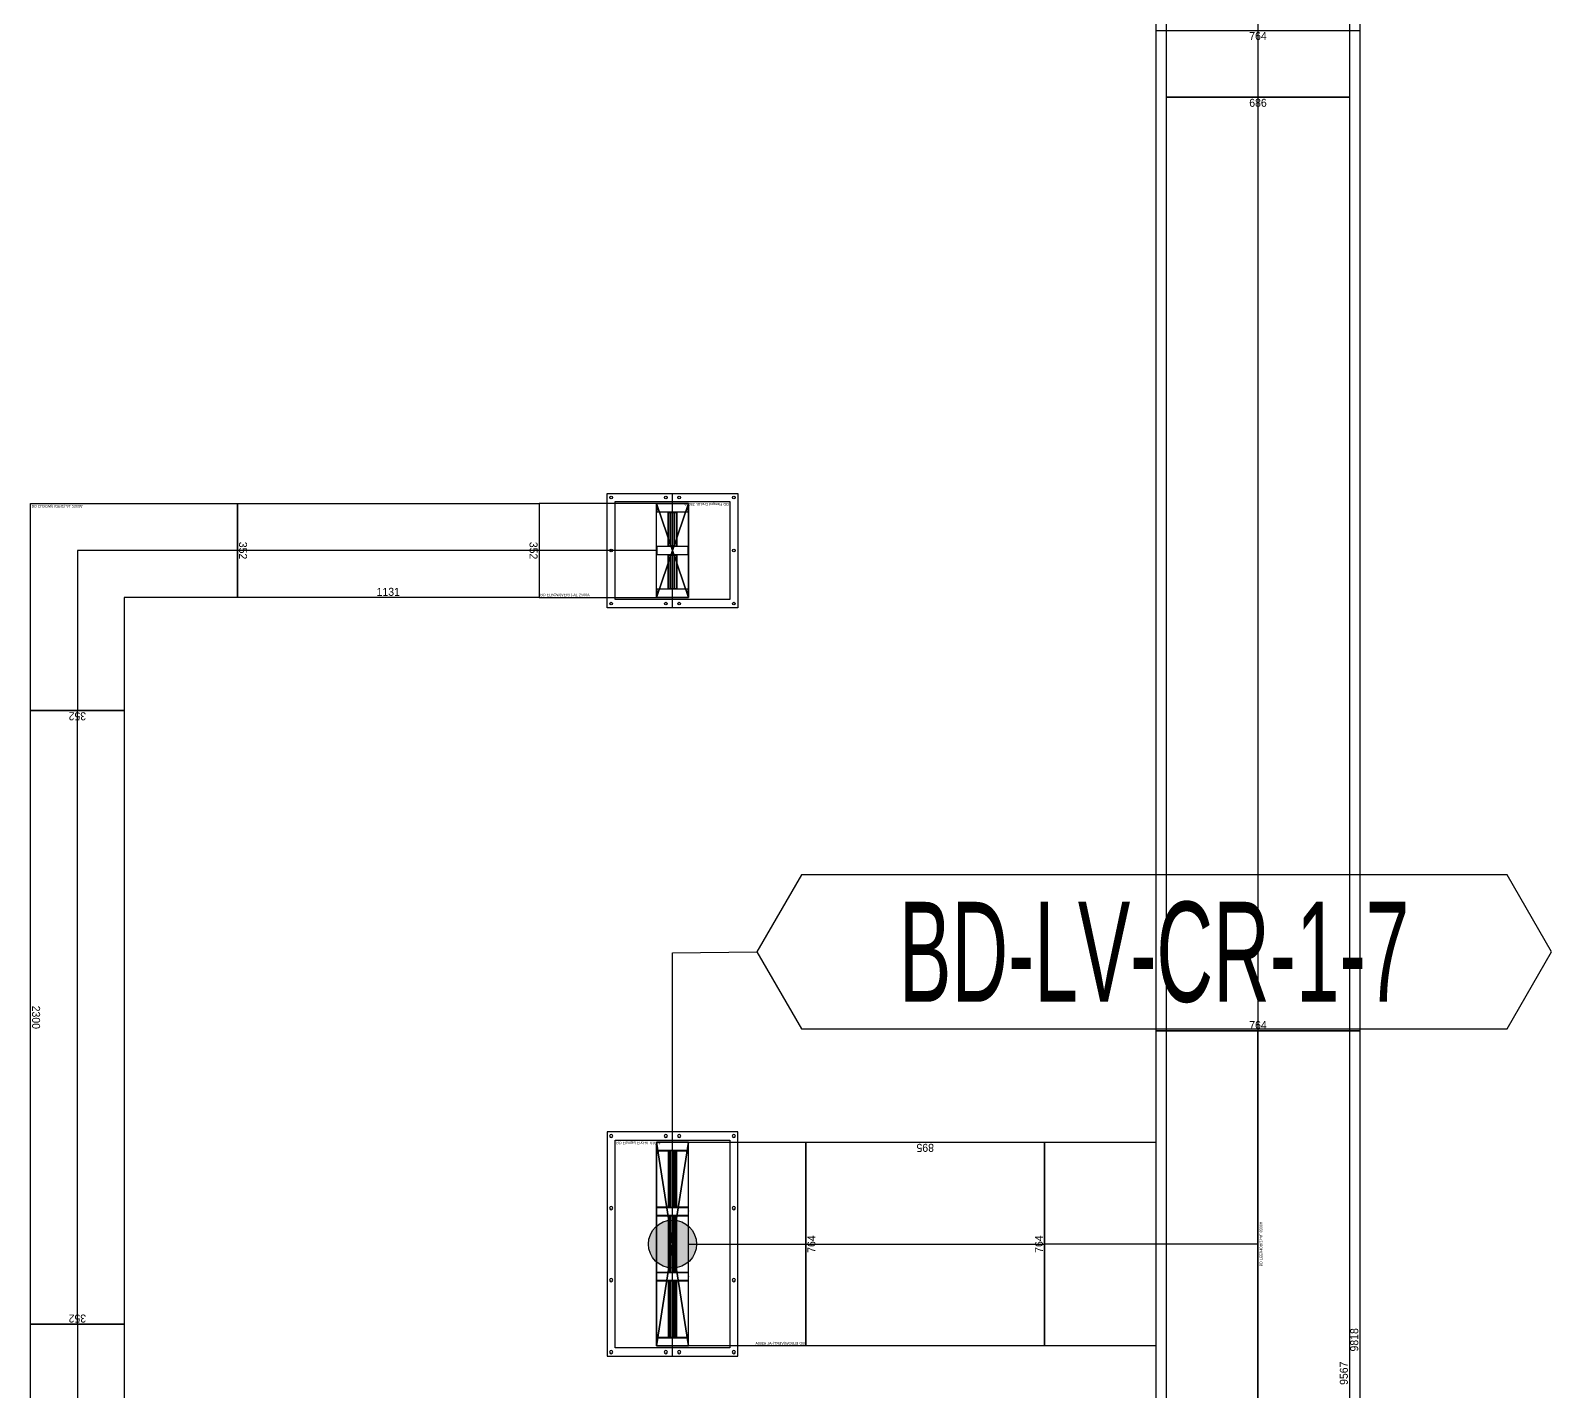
# Model space of a CAD drawing. Header units: millimetres. Extents: x 28486 to 374549, y -351975 to 868946.
# Drawn here: x 115502 to 121204, y -225998 to -220895 of the extents above; entities that cross this region are included whole.
import ezdxf
from ezdxf.enums import TextEntityAlignment as Align

# ---------------------------------------------------------------- set-up
doc = ezdxf.new("R2010")
doc.units = ezdxf.units.MM
doc.header["$LTSCALE"] = 150
doc.layers.get('Defpoints').update_dxf_attribs({"color": 150})
for name, color, linetype in [('-----27 Bus Duct_LV_380-220V', 200, 'Continuous'), ('-----27 Bus Duct_LV_380-220V_IT BACK UP', 2, 'Continuous'), ('-----27 Bus Duct_LV_380-220V_LOAD BANK', 7, 'Continuous'), ('-----27 Bus Duct_LV_380-220V_UT', 41, 'Continuous'), ('-----29 주기', 1, 'Continuous'), ('-----30 Text', 2, 'Continuous'), ('-----99 Cable Schedule', 2, 'Continuous')]:
    doc.layers.add(name, color=color, linetype=linetype)
doc.styles.add('ELEC', font='')
doc.styles.get("Standard").update_dxf_attribs({"font": ''})
doc.styles.get('ELEC').set_extended_font_data('Dotum')
doc.styles.get('Standard').set_extended_font_data('Dotum')
doc.dimstyles.new('전기통신참고용-치수', dxfattribs={"dimscale": 15, "dimtxt": 2, "dimasz": 0, "dimexe": 0, "dimexo": 0, "dimgap": 0.4, "dimtad": 4, "dimdec": 0, "dimzin": 0, "dimdsep": 46, "dimtxsty": 'Standard', "dimblk": 'NONE', "dimcen": 0, "dimse1": 1, "dimse2": 1, "dimsd1": 1, "dimsd2": 1, "dimclrd": 8, "dimclre": 8, "dimclrt": 8, "dimadec": 0, "dimazin": 0, "dimtfac": 1, "dimtdec": 0, "dimtix": 1, "dimtmove": 2, "dimatfit": 0, "dimldrblk": 'NONE', "dimfxl": 2, "dimtolj": 1, "dimtzin": 0, "dimarcsym": 0})

# ---------------------------------------------------------------- blocks, each defined once
blk = doc.blocks.new('*D664')
at = {"layer": 'Defpoints', "color": 0, "transparency": 16777216}
for p in [(0, 8990), (686, 8990), (686, 8990)]:
    blk.add_point(p, dxfattribs=at)
at = {"color": 0, "transparency": 16777216, "insert": (343, 8969), "char_height": 30, "attachment_point": 5}
blk.add_mtext('\\A1;{\\C0;686}', dxfattribs=at)
blk = doc.blocks.new('_None')
blk = doc.blocks.new('*D665')
at = {"layer": 'Defpoints', "color": 0, "transparency": 16777216}
for p in [(686, 8990), (686, 8990), (686, -577.5)]:
    blk.add_point(p, dxfattribs=at)
at = {"color": 0, "transparency": 16777216, "insert": (665, 4206.2), "char_height": 30, "attachment_point": 5, "rotation": 90}
blk.add_mtext('\\A1;{\\C0;9567}', dxfattribs=at)
blk = doc.blocks.new('*U74')
at = {"color": 0}
blk.add_lwpolyline([(-343, -343), (800, -343), (800, 343), (343, 343), (343, 800), (-343, 800)], close=True, dxfattribs=at)
at = {"color": 1}
blk.add_lwpolyline([(800, 0), (0, 0), (0, 800)], dxfattribs=at)
at = {"color": 0, "style": 'ELEC'}
blk.add_text('BD ELBOW(HORIZ)-AL 5000A', height=10, dxfattribs=at).set_placement((-338, -333), align=Align.MIDDLE_LEFT)
blk = doc.blocks.new('*D825')
at = {"layer": 'Defpoints', "color": 0, "transparency": 16777216}
for p in [(764, 17644.8), (764, 17644.8), (764, 9144.8)]:
    blk.add_point(p, dxfattribs=at)
at = {"color": 0, "transparency": 16777216, "insert": (743, 13394.8), "char_height": 30, "attachment_point": 5, "rotation": 90}
blk.add_mtext('\\A1;{\\C0;8500}', dxfattribs=at)
blk = doc.blocks.new('*D826')
at = {"layer": 'Defpoints', "color": 0, "transparency": 16777216}
for p in [(0, 9144.8), (764, 9144.8), (764, 9144.8)]:
    blk.add_point(p, dxfattribs=at)
at = {"color": 0, "transparency": 16777216, "insert": (382, 9165.9), "char_height": 30, "attachment_point": 5}
blk.add_mtext('\\A1;{\\C0;764}', dxfattribs=at)
blk = doc.blocks.new('*D748')
at = {"layer": 'Defpoints', "color": 0, "transparency": 16777216}
for p in [(0, 5474.2), (764, 5474.2), (764, 5474.2)]:
    blk.add_point(p, dxfattribs=at)
at = {"color": 0, "transparency": 16777216, "insert": (382, 5453.2), "char_height": 30, "attachment_point": 5}
blk.add_mtext('\\A1;{\\C0;764}', dxfattribs=at)
blk = doc.blocks.new('*D749')
at = {"layer": 'Defpoints', "color": 0, "transparency": 16777216}
for p in [(764, 5474.2), (764, 5474.2), (764, -4343.8)]:
    blk.add_point(p, dxfattribs=at)
at = {"color": 0, "transparency": 16777216, "insert": (743, 565.2), "char_height": 30, "attachment_point": 5, "rotation": 90}
blk.add_mtext('\\A1;{\\C0;9818}', dxfattribs=at)
blk = doc.blocks.new('*U5')
at = {"color": 0}
blk.add_line((0, 420.5), (0, -420.5), dxfattribs=at)
at = {"color": 1}
for p, q in [((60, 382), (-60, -382)), ((-60, 382), (60, -382))]:
    blk.add_line(p, q, dxfattribs=at)
at = {"color": 0}
for points in [[(245, -420.5), (-245, -420.5), (-245, 420.5), (245, 420.5)], [(-215, -389.5), (215, -389.5), (215, 389.5), (-215, 389.5)]]:
    blk.add_lwpolyline(points, close=True, dxfattribs=at)
at = {"color": 1}
blk.add_lwpolyline([(60, -382), (-60, -382), (-60, 382), (60, 382)], close=True, dxfattribs=at)
for points in [[(-60, 136, -0.4142136), (-58, 138), (-17.2, 138, 0.4142136), (-16.2, 139), (-16.2, 349, 0.4142136), (-17.2, 350), (-58, 350, -0.4142136), (-60, 352), (-60, 382, -0.4142136), (-59, 381), (-59, 352, 0.4142136), (-58, 351), (58, 351, 0.4142136), (59, 352), (59, 381, -0.4142136), (60, 382), (60, 352, -0.4142136), (58, 350), (17.2, 350, 0.4142136), (16.2, 349), (16.2, 139, 0.4142136), (17.2, 138), (58, 138, -0.4142136), (60, 136), (60, 124, -0.4142136), (59, 125), (59, 136, 0.4142136), (58, 137), (-58, 137, 0.4142136), (-59, 136), (-59, 125, -0.4142136), (-60, 124), (-60, 124), (-60, 124), (-60, 124)], [(-15.2, 139), (-15.2, 349, -0.4142136), (-14.2, 350), (14.2, 350, -0.4142136), (15.2, 349), (15.2, 139, -0.4142136), (14.2, 138), (-14.2, 138, -0.4142136)], [(-14.2, 140), (-14.2, 348, -0.4142136), (-13.2, 349), (-8.85, 349, -0.4142136), (-7.85, 348), (-7.85, 140, -0.4142136), (-8.85, 139), (-13.2, 139, -0.4142136)], [(-6.85, 140), (-6.85, 348, -0.4142136), (-5.85, 349), (-1.5, 349, -0.4142136), (-0.5, 348), (-0.5, 140, -0.4142136), (-1.5, 139), (-5.85, 139, -0.4142136)], [(0.5, 140), (0.5, 348, -0.4142136), (1.5, 349), (5.85, 349, -0.4142136), (6.85, 348), (6.85, 140, -0.4142136), (5.85, 139), (1.5, 139, -0.4142136)], [(7.85, 140), (7.85, 348, -0.4142136), (8.85, 349), (13.2, 349, -0.4142136), (14.2, 348), (14.2, 140, -0.4142136), (13.2, 139), (8.85, 139, -0.4142136)], [(-60, -108, -0.4142136), (-58, -106), (-17.2, -106, 0.4142136), (-16.2, -105), (-16.2, 105, 0.4142136), (-17.2, 106), (-58, 106, -0.4142136), (-60, 108), (-60, 122, -0.4142136), (-59, 121), (-59, 108, 0.4142136), (-58, 107), (58, 107, 0.4142136), (59, 108), (59, 121, -0.4142136), (60, 122), (60, 108, -0.4142136), (58, 106), (17.2, 106, 0.4142136), (16.2, 105), (16.2, -105, 0.4142136), (17.2, -106), (58, -106, -0.4142136), (60, -108), (60, -121, -0.4142136), (59, -120), (59, -108, 0.4142136), (58, -107), (-58, -107, 0.4142136), (-59, -108), (-59, -120, -0.4142136), (-60, -121), (-60, -121), (-60, -121), (-60, -121)], [(-15.2, -105), (-15.2, 105, -0.4142136), (-14.2, 106), (14.2, 106, -0.4142136), (15.2, 105), (15.2, -105, -0.4142136), (14.2, -106), (-14.2, -106, -0.4142136)], [(-14.2, -104), (-14.2, 104, -0.4142136), (-13.2, 105), (-8.85, 105, -0.4142136), (-7.85, 104), (-7.85, -104, -0.4142136), (-8.85, -105), (-13.2, -105, -0.4142136)], [(-6.85, -104), (-6.85, 104, -0.4142136), (-5.85, 105), (-1.5, 105, -0.4142136), (-0.5, 104), (-0.5, -104, -0.4142136), (-1.5, -105), (-5.85, -105, -0.4142136)], [(0.5, -104), (0.5, 104, -0.4142136), (1.5, 105), (5.85, 105, -0.4142136), (6.85, 104), (6.85, -104, -0.4142136), (5.85, -105), (1.5, -105, -0.4142136)], [(7.85, -104), (7.85, 104, -0.4142136), (8.85, 105), (13.2, 105, -0.4142136), (14.2, 104), (14.2, -104, -0.4142136), (13.2, -105), (8.85, -105, -0.4142136)], [(-60, -352, -0.4142136), (-58, -350), (-17.2, -350, 0.4142136), (-16.2, -349), (-16.2, -139, 0.4142136), (-17.2, -138), (-58, -138, -0.4142136), (-60, -136), (-60, -123, -0.4142136), (-59, -124), (-59, -136, 0.4142136), (-58, -137), (58, -137, 0.4142136), (59, -136), (59, -124, -0.4142136), (60, -123), (60, -136, -0.4142136), (58, -138), (17.2, -138, 0.4142136), (16.2, -139), (16.2, -349, 0.4142136), (17.2, -350), (58, -350, -0.4142136), (60, -352), (60, -382, -0.4142136), (59, -381), (59, -352, 0.4142136), (58, -351), (-58, -351, 0.4142136), (-59, -352), (-59, -381, -0.4142136), (-60, -382), (-60, -382), (-60, -382), (-60, -382)], [(-15.2, -349), (-15.2, -139, -0.4142136), (-14.2, -138), (14.2, -138, -0.4142136), (15.2, -139), (15.2, -349, -0.4142136), (14.2, -350), (-14.2, -350, -0.4142136)], [(-14.2, -348), (-14.2, -140, -0.4142136), (-13.2, -139), (-8.85, -139, -0.4142136), (-7.85, -140), (-7.85, -348, -0.4142136), (-8.85, -349), (-13.2, -349, -0.4142136)], [(-6.85, -348), (-6.85, -140, -0.4142136), (-5.85, -139), (-1.5, -139, -0.4142136), (-0.5, -140), (-0.5, -348, -0.4142136), (-1.5, -349), (-5.85, -349, -0.4142136)], [(0.5, -348), (0.5, -140, -0.4142136), (1.5, -139), (5.85, -139, -0.4142136), (6.85, -140), (6.85, -348, -0.4142136), (5.85, -349), (1.5, -349, -0.4142136)], [(7.85, -348), (7.85, -140, -0.4142136), (8.85, -139), (13.2, -139, -0.4142136), (14.2, -140), (14.2, -348, -0.4142136), (13.2, -349), (8.85, -349, -0.4142136)]]:
    blk.add_lwpolyline(points, format="xyb", close=True, dxfattribs=at)
at = {"color": 0}
for centre in [(-230, 405), (-25, 405), (25, 405), (230, 405), (-230, 135), (230, 135), (-230, -135), (230, -135), (-230, -405), (-25, -405), (25, -405), (230, -405)]:
    blk.add_circle(centre, 6, dxfattribs=at)
at = {"color": 0, "style": 'ELEC'}
blk.add_text('BD Flanged End-AL 6300A', height=10, dxfattribs=at).set_placement((-210, -379.5), align=Align.MIDDLE_LEFT)
blk = doc.blocks.new('*D820')
at = {"layer": 'Defpoints', "color": 0, "transparency": 16777216}
for p in [(0, 12840.2), (764, 12840.2), (764, 12840.2)]:
    blk.add_point(p, dxfattribs=at)
at = {"color": 0, "transparency": 16777216, "insert": (382, 12819.2), "char_height": 30, "attachment_point": 5}
blk.add_mtext('\\A1;{\\C0;764}', dxfattribs=at)
blk = doc.blocks.new('*D821')
at = {"layer": 'Defpoints', "color": 0, "transparency": 16777216}
for p in [(764, 12840.2), (764, 12840.2), (764, 11945.2)]:
    blk.add_point(p, dxfattribs=at)
at = {"color": 0, "transparency": 16777216, "insert": (743, 12392.7), "char_height": 30, "attachment_point": 5, "rotation": 90}
blk.add_mtext('\\A1;{\\C0;895}', dxfattribs=at)
blk = doc.blocks.new('*D822')
at = {"layer": 'Defpoints', "color": 0, "transparency": 16777216}
for p in [(0, 11945.2), (764, 11945.2), (764, 11945.2)]:
    blk.add_point(p, dxfattribs=at)
at = {"color": 0, "transparency": 16777216, "insert": (382, 11966.3), "char_height": 30, "attachment_point": 5}
blk.add_mtext('\\A1;{\\C0;764}', dxfattribs=at)
blk = doc.blocks.new('*U7')
at = {"color": 1}
for p, q in [((340, 382), (220, -382)), ((220, 382), (340, -382))]:
    blk.add_line(p, q, dxfattribs=at)
at = {"color": 0}
blk.add_lwpolyline([(-220, -382), (220, -382), (220, 382), (-220, 382)], close=True, dxfattribs=at)
blk.add_lwpolyline([(220, -382), (340, -382), (340, 382), (220, 382)], dxfattribs=at)
at = {"color": 1}
for points in [[(220, 136, -0.4142136), (222, 138), (262.8, 138, 0.4142136), (263.8, 139), (263.8, 349, 0.4142136), (262.8, 350), (222, 350, -0.4142136), (220, 352), (220, 382, -0.4142136), (221, 381), (221, 352, 0.4142136), (222, 351), (338, 351, 0.4142136), (339, 352), (339, 381, -0.4142136), (340, 382), (340, 352, -0.4142136), (338, 350), (297.2, 350, 0.4142136), (296.2, 349), (296.2, 139, 0.4142136), (297.2, 138), (338, 138, -0.4142136), (340, 136), (340, 124, -0.4142136), (339, 125), (339, 136, 0.4142136), (338, 137), (222, 137, 0.4142136), (221, 136), (221, 125, -0.4142136), (220, 124), (220, 124), (220, 124), (220, 124)], [(264.8, 139), (264.8, 349, -0.4142136), (265.8, 350), (294.2, 350, -0.4142136), (295.2, 349), (295.2, 139, -0.4142136), (294.2, 138), (265.8, 138, -0.4142136)], [(265.8, 140), (265.8, 348, -0.4142136), (266.8, 349), (271.15, 349, -0.4142136), (272.15, 348), (272.15, 140, -0.4142136), (271.15, 139), (266.8, 139, -0.4142136)], [(273.15, 140), (273.15, 348, -0.4142136), (274.15, 349), (278.5, 349, -0.4142136), (279.5, 348), (279.5, 140, -0.4142136), (278.5, 139), (274.15, 139, -0.4142136)], [(280.5, 140), (280.5, 348, -0.4142136), (281.5, 349), (285.85, 349, -0.4142136), (286.85, 348), (286.85, 140, -0.4142136), (285.85, 139), (281.5, 139, -0.4142136)], [(287.85, 140), (287.85, 348, -0.4142136), (288.85, 349), (293.2, 349, -0.4142136), (294.2, 348), (294.2, 140, -0.4142136), (293.2, 139), (288.85, 139, -0.4142136)], [(220, -108, -0.4142136), (222, -106), (262.8, -106, 0.4142136), (263.8, -105), (263.8, 105, 0.4142136), (262.8, 106), (222, 106, -0.4142136), (220, 108), (220, 122, -0.4142136), (221, 121), (221, 108, 0.4142136), (222, 107), (338, 107, 0.4142136), (339, 108), (339, 121, -0.4142136), (340, 122), (340, 108, -0.4142136), (338, 106), (297.2, 106, 0.4142136), (296.2, 105), (296.2, -105, 0.4142136), (297.2, -106), (338, -106, -0.4142136), (340, -108), (340, -121, -0.4142136), (339, -120), (339, -108, 0.4142136), (338, -107), (222, -107, 0.4142136), (221, -108), (221, -120, -0.4142136), (220, -121), (220, -121), (220, -121), (220, -121)], [(264.8, -105), (264.8, 105, -0.4142136), (265.8, 106), (294.2, 106, -0.4142136), (295.2, 105), (295.2, -105, -0.4142136), (294.2, -106), (265.8, -106, -0.4142136)], [(265.8, -104), (265.8, 104, -0.4142136), (266.8, 105), (271.15, 105, -0.4142136), (272.15, 104), (272.15, -104, -0.4142136), (271.15, -105), (266.8, -105, -0.4142136)], [(273.15, -104), (273.15, 104, -0.4142136), (274.15, 105), (278.5, 105, -0.4142136), (279.5, 104), (279.5, -104, -0.4142136), (278.5, -105), (274.15, -105, -0.4142136)], [(280.5, -104), (280.5, 104, -0.4142136), (281.5, 105), (285.85, 105, -0.4142136), (286.85, 104), (286.85, -104, -0.4142136), (285.85, -105), (281.5, -105, -0.4142136)], [(287.85, -104), (287.85, 104, -0.4142136), (288.85, 105), (293.2, 105, -0.4142136), (294.2, 104), (294.2, -104, -0.4142136), (293.2, -105), (288.85, -105, -0.4142136)], [(220, -352, -0.4142136), (222, -350), (262.8, -350, 0.4142136), (263.8, -349), (263.8, -139, 0.4142136), (262.8, -138), (222, -138, -0.4142136), (220, -136), (220, -123, -0.4142136), (221, -124), (221, -136, 0.4142136), (222, -137), (338, -137, 0.4142136), (339, -136), (339, -124, -0.4142136), (340, -123), (340, -136, -0.4142136), (338, -138), (297.2, -138, 0.4142136), (296.2, -139), (296.2, -349, 0.4142136), (297.2, -350), (338, -350, -0.4142136), (340, -352), (340, -382, -0.4142136), (339, -381), (339, -352, 0.4142136), (338, -351), (222, -351, 0.4142136), (221, -352), (221, -381, -0.4142136), (220, -382), (220, -382), (220, -382), (220, -382)], [(264.8, -349), (264.8, -139, -0.4142136), (265.8, -138), (294.2, -138, -0.4142136), (295.2, -139), (295.2, -349, -0.4142136), (294.2, -350), (265.8, -350, -0.4142136)], [(265.8, -348), (265.8, -140, -0.4142136), (266.8, -139), (271.15, -139, -0.4142136), (272.15, -140), (272.15, -348, -0.4142136), (271.15, -349), (266.8, -349, -0.4142136)], [(273.15, -348), (273.15, -140, -0.4142136), (274.15, -139), (278.5, -139, -0.4142136), (279.5, -140), (279.5, -348, -0.4142136), (278.5, -349), (274.15, -349, -0.4142136)], [(280.5, -348), (280.5, -140, -0.4142136), (281.5, -139), (285.85, -139, -0.4142136), (286.85, -140), (286.85, -348, -0.4142136), (285.85, -349), (281.5, -349, -0.4142136)], [(287.85, -348), (287.85, -140, -0.4142136), (288.85, -139), (293.2, -139, -0.4142136), (294.2, -140), (294.2, -348, -0.4142136), (293.2, -349), (288.85, -349, -0.4142136)]]:
    blk.add_lwpolyline(points, format="xyb", close=True, dxfattribs=at)
blk.add_lwpolyline([(220, 0), (-220, 0)], dxfattribs=at)
at = {"color": 0, "style": 'ELEC'}
blk.add_text('BD ELBOW(VERT)-AL 6300A', height=10, dxfattribs=at).set_placement((-215, -372), align=Align.MIDDLE_LEFT)
blk = doc.blocks.new('*U21')
at = {"color": 0}
blk.add_lwpolyline([(-800, -382), (-382, -382), (-382, -800), (382, -800), (382, -382), (800, -382), (800, 382), (-800, 382)], close=True, dxfattribs=at)
at = {"color": 1}
for points in [[(-800, 0), (800, 0)], [(0, 0), (0, -800)]]:
    blk.add_lwpolyline(points, dxfattribs=at)
at = {"color": 0, "style": 'ELEC'}
blk.add_text('BD TEE(HORIZ)-AL 6300A', height=10, dxfattribs=at).set_placement((0, 10), align=Align.MIDDLE)
blk = doc.blocks.new('A$C9a0ab699')
h = blk.add_hatch(color=0)
edge = h.paths.add_edge_path()
edge.add_arc((0, 0), 64, 720, 1080, ccw=False)
at = {"color": 0}
blk.add_circle((0, 0), 64, dxfattribs=at)
blk = doc.blocks.new('*U63')
at = {"color": 1}
for p, q in [((60, 176), (-60, -176)), ((-60, 176), (60, -176))]:
    blk.add_line(p, q, dxfattribs=at)
at = {"color": 0}
blk.add_line((0, 214.5), (0, -214.5), dxfattribs=at)
for points in [[(245, -214.5), (-245, -214.5), (-245, 214.5), (245, 214.5)], [(215, -183.5), (-215, -183.5), (-215, 183.5), (215, 183.5)]]:
    blk.add_lwpolyline(points, close=True, dxfattribs=at)
at = {"color": 1}
blk.add_lwpolyline([(60, -176), (-60, -176), (-60, 176), (60, 176)], close=True, dxfattribs=at)
for points in [[(-60, 14, -0.4142136), (-58, 16), (-17.2, 16, 0.4142136), (-16.2, 17), (-16.2, 143, 0.4142136), (-17.2, 144), (-58, 144, -0.4142136), (-60, 146), (-60, 176, -0.4142136), (-59, 175), (-59, 146, 0.4142136), (-58, 145), (58, 145, 0.4142136), (59, 146), (59, 175, -0.4142136), (60, 176), (60, 146, -0.4142136), (58, 144), (17.2, 144, 0.4142136), (16.2, 143), (16.2, 17, 0.4142136), (17.2, 16), (58, 16, -0.4142136), (60, 14), (60, 2, -0.4142136), (59, 3), (59, 14, 0.4142136), (58, 15), (-58, 15, 0.4142136), (-59, 14), (-59, 3, -0.4142136), (-60, 2), (-60, 2), (-60, 2), (-60, 2)], [(-15.2, 17), (-15.2, 143, -0.4142136), (-14.2, 144), (14.2, 144, -0.4142136), (15.2, 143), (15.2, 17, -0.4142136), (14.2, 16), (-14.2, 16, -0.4142136)], [(-14.2, 18), (-14.2, 142, -0.4142136), (-13.2, 143), (-8.85, 143, -0.4142136), (-7.85, 142), (-7.85, 18, -0.4142136), (-8.85, 17), (-13.2, 17, -0.4142136)], [(-6.85, 18), (-6.85, 142, -0.4142136), (-5.85, 143), (-1.5, 143, -0.4142136), (-0.5, 142), (-0.5, 18, -0.4142136), (-1.5, 17), (-5.85, 17, -0.4142136)], [(0.5, 18), (0.5, 142, -0.4142136), (1.5, 143), (5.85, 143, -0.4142136), (6.85, 142), (6.85, 18, -0.4142136), (5.85, 17), (1.5, 17, -0.4142136)], [(7.85, 18), (7.85, 142, -0.4142136), (8.85, 143), (13.2, 143, -0.4142136), (14.2, 142), (14.2, 18, -0.4142136), (13.2, 17), (8.85, 17, -0.4142136)], [(-60, -146, -0.4142136), (-58, -144), (-17.2, -144, 0.4142136), (-16.2, -143), (-16.2, -17, 0.4142136), (-17.2, -16), (-58, -16, -0.4142136), (-60, -14), (-60, 0, -0.4142136), (-59, -1), (-59, -14, 0.4142136), (-58, -15), (58, -15, 0.4142136), (59, -14), (59, -1, -0.4142136), (60, 0), (60, -14, -0.4142136), (58, -16), (17.2, -16, 0.4142136), (16.2, -17), (16.2, -143, 0.4142136), (17.2, -144), (58, -144, -0.4142136), (60, -146), (60, -176, -0.4142136), (59, -175), (59, -146, 0.4142136), (58, -145), (-58, -145, 0.4142136), (-59, -146), (-59, -175, -0.4142136), (-60, -176), (-60, -176), (-60, -176), (-60, -176)], [(-15.2, -143), (-15.2, -17, -0.4142136), (-14.2, -16), (14.2, -16, -0.4142136), (15.2, -17), (15.2, -143, -0.4142136), (14.2, -144), (-14.2, -144, -0.4142136)], [(-14.2, -142), (-14.2, -18, -0.4142136), (-13.2, -17), (-8.85, -17, -0.4142136), (-7.85, -18), (-7.85, -142, -0.4142136), (-8.85, -143), (-13.2, -143, -0.4142136)], [(-6.85, -142), (-6.85, -18, -0.4142136), (-5.85, -17), (-1.5, -17, -0.4142136), (-0.5, -18), (-0.5, -142, -0.4142136), (-1.5, -143), (-5.85, -143, -0.4142136)], [(0.5, -142), (0.5, -18, -0.4142136), (1.5, -17), (5.85, -17, -0.4142136), (6.85, -18), (6.85, -142, -0.4142136), (5.85, -143), (1.5, -143, -0.4142136)], [(7.85, -142), (7.85, -18, -0.4142136), (8.85, -17), (13.2, -17, -0.4142136), (14.2, -18), (14.2, -142, -0.4142136), (13.2, -143), (8.85, -143, -0.4142136)]]:
    blk.add_lwpolyline(points, format="xyb", close=True, dxfattribs=at)
at = {"color": 0}
for centre in [(-230, 199), (-25, 199), (25, 199), (230, 199), (-230, 0), (230, 0), (-230, -199), (-25, -199), (25, -199), (230, -199)]:
    blk.add_circle(centre, 5, dxfattribs=at)
at = {"color": 0, "style": 'ELEC'}
blk.add_text('BD Flanged End-AL 2500A', height=10, dxfattribs=at).set_placement((-210, -173.5), align=Align.MIDDLE_LEFT)
blk = doc.blocks.new('*U64')
at = {"color": 1}
for p, q in [((340, 176), (220, -176)), ((220, 176), (340, -176))]:
    blk.add_line(p, q, dxfattribs=at)
at = {"color": 0}
blk.add_lwpolyline([(-220, -176), (220, -176), (220, 176), (-220, 176)], close=True, dxfattribs=at)
blk.add_lwpolyline([(220, -176), (340, -176), (340, 176), (220, 176)], dxfattribs=at)
at = {"color": 1}
for points in [[(220, 14, -0.4142136), (222, 16), (262.8, 16, 0.4142136), (263.8, 17), (263.8, 143, 0.4142136), (262.8, 144), (222, 144, -0.4142136), (220, 146), (220, 176, -0.4142136), (221, 175), (221, 146, 0.4142136), (222, 145), (338, 145, 0.4142136), (339, 146), (339, 175, -0.4142136), (340, 176), (340, 146, -0.4142136), (338, 144), (297.2, 144, 0.4142136), (296.2, 143), (296.2, 17, 0.4142136), (297.2, 16), (338, 16, -0.4142136), (340, 14), (340, 2, -0.4142136), (339, 3), (339, 14, 0.4142136), (338, 15), (222, 15, 0.4142136), (221, 14), (221, 3, -0.4142136), (220, 2), (220, 2), (220, 2), (220, 2)], [(264.8, 17), (264.8, 143, -0.4142136), (265.8, 144), (294.2, 144, -0.4142136), (295.2, 143), (295.2, 17, -0.4142136), (294.2, 16), (265.8, 16, -0.4142136)], [(265.8, 18), (265.8, 142, -0.4142136), (266.8, 143), (271.15, 143, -0.4142136), (272.15, 142), (272.15, 18, -0.4142136), (271.15, 17), (266.8, 17, -0.4142136)], [(273.15, 18), (273.15, 142, -0.4142136), (274.15, 143), (278.5, 143, -0.4142136), (279.5, 142), (279.5, 18, -0.4142136), (278.5, 17), (274.15, 17, -0.4142136)], [(280.5, 18), (280.5, 142, -0.4142136), (281.5, 143), (285.85, 143, -0.4142136), (286.85, 142), (286.85, 18, -0.4142136), (285.85, 17), (281.5, 17, -0.4142136)], [(287.85, 18), (287.85, 142, -0.4142136), (288.85, 143), (293.2, 143, -0.4142136), (294.2, 142), (294.2, 18, -0.4142136), (293.2, 17), (288.85, 17, -0.4142136)], [(220, -146, -0.4142136), (222, -144), (262.8, -144, 0.4142136), (263.8, -143), (263.8, -17, 0.4142136), (262.8, -16), (222, -16, -0.4142136), (220, -14), (220, 0, -0.4142136), (221, -1), (221, -14, 0.4142136), (222, -15), (338, -15, 0.4142136), (339, -14), (339, -1, -0.4142136), (340, 0), (340, -14, -0.4142136), (338, -16), (297.2, -16, 0.4142136), (296.2, -17), (296.2, -143, 0.4142136), (297.2, -144), (338, -144, -0.4142136), (340, -146), (340, -176, -0.4142136), (339, -175), (339, -146, 0.4142136), (338, -145), (222, -145, 0.4142136), (221, -146), (221, -175, -0.4142136), (220, -176), (220, -176), (220, -176), (220, -176)], [(264.8, -143), (264.8, -17, -0.4142136), (265.8, -16), (294.2, -16, -0.4142136), (295.2, -17), (295.2, -143, -0.4142136), (294.2, -144), (265.8, -144, -0.4142136)], [(265.8, -142), (265.8, -18, -0.4142136), (266.8, -17), (271.15, -17, -0.4142136), (272.15, -18), (272.15, -142, -0.4142136), (271.15, -143), (266.8, -143, -0.4142136)], [(273.15, -142), (273.15, -18, -0.4142136), (274.15, -17), (278.5, -17, -0.4142136), (279.5, -18), (279.5, -142, -0.4142136), (278.5, -143), (274.15, -143, -0.4142136)], [(280.5, -142), (280.5, -18, -0.4142136), (281.5, -17), (285.85, -17, -0.4142136), (286.85, -18), (286.85, -142, -0.4142136), (285.85, -143), (281.5, -143, -0.4142136)], [(287.85, -142), (287.85, -18, -0.4142136), (288.85, -17), (293.2, -17, -0.4142136), (294.2, -18), (294.2, -142, -0.4142136), (293.2, -143), (288.85, -143, -0.4142136)]]:
    blk.add_lwpolyline(points, format="xyb", close=True, dxfattribs=at)
blk.add_lwpolyline([(220, 0), (-220, 0)], dxfattribs=at)
at = {"color": 0, "style": 'ELEC'}
blk.add_text('BD ELBOW(VERT)-AL 2500A', height=10, dxfattribs=at).set_placement((-215, -166), align=Align.MIDDLE_LEFT)
blk = doc.blocks.new('*U65')
at = {"color": 0}
blk.add_lwpolyline([(-176, -176), (600, -176), (600, 176), (176, 176), (176, 600), (-176, 600)], close=True, dxfattribs=at)
at = {"color": 1}
blk.add_lwpolyline([(600, 0), (0, 0), (0, 600)], dxfattribs=at)
at = {"color": 0, "style": 'ELEC'}
blk.add_text('BD ELBOW(HORIZ)-AL 2500A', height=10, dxfattribs=at).set_placement((-171, -166), align=Align.MIDDLE_LEFT)
blk = doc.blocks.new('*D928')
at = {"layer": 'Defpoints', "color": 0, "transparency": 16777216}
for p in [(0, 62.2), (352, 62.2), (352, 62.2)]:
    blk.add_point(p, dxfattribs=at)
at = {"color": 0, "transparency": 16777216, "insert": (176, 41.2), "char_height": 30, "attachment_point": 5}
blk.add_mtext('\\A1;{\\C0;352}', dxfattribs=at)
blk = doc.blocks.new('*D929')
at = {"layer": 'Defpoints', "color": 0, "transparency": 16777216}
for p in [(352, 62.2), (352, 62.2), (352, -1068.8)]:
    blk.add_point(p, dxfattribs=at)
at = {"color": 0, "transparency": 16777216, "insert": (331, -503.3), "char_height": 30, "attachment_point": 5, "rotation": 90}
blk.add_mtext('\\A1;{\\C0;1131}', dxfattribs=at)
blk = doc.blocks.new('*D930')
at = {"layer": 'Defpoints', "color": 0, "transparency": 16777216}
for p in [(0, -1068.8), (352, -1068.8), (352, -1068.8)]:
    blk.add_point(p, dxfattribs=at)
at = {"color": 0, "transparency": 16777216, "insert": (176, -1047.8), "char_height": 30, "attachment_point": 5}
blk.add_mtext('\\A1;{\\C0;352}', dxfattribs=at)
blk = doc.blocks.new('*D932')
at = {"layer": 'Defpoints', "color": 0, "transparency": 16777216}
for p in [(0, 1231.2), (352, 1231.2), (352, 1231.2)]:
    blk.add_point(p, dxfattribs=at)
at = {"color": 0, "transparency": 16777216, "insert": (176, 1210.2), "char_height": 30, "attachment_point": 5}
blk.add_mtext('\\A1;{\\C0;352}', dxfattribs=at)
blk = doc.blocks.new('*D933')
at = {"layer": 'Defpoints', "color": 0, "transparency": 16777216}
for p in [(352, 1231.2), (352, 1231.2), (352, -1068.8)]:
    blk.add_point(p, dxfattribs=at)
at = {"color": 0, "transparency": 16777216, "insert": (331, 81.2), "char_height": 30, "attachment_point": 5, "rotation": 90}
blk.add_mtext('\\A1;{\\C0;2300}', dxfattribs=at)
blk = doc.blocks.new('*D934')
at = {"layer": 'Defpoints', "color": 0, "transparency": 16777216}
for p in [(0, -1068.8), (352, -1068.8), (352, -1068.8)]:
    blk.add_point(p, dxfattribs=at)
at = {"color": 0, "transparency": 16777216, "insert": (176, -1047.8), "char_height": 30, "attachment_point": 5}
blk.add_mtext('\\A1;{\\C0;352}', dxfattribs=at)
blk = doc.blocks.new('*U663')
at = {"color": 1}
blk.add_line((343, 8990), (343, -577.5), dxfattribs=at)
at = {"color": 0}
blk.add_lwpolyline([(686, -577.5), (0, -577.5), (0, 8990), (686, 8990)], close=True, dxfattribs=at)
dim = blk.add_linear_dim(base=(686, 8990), p1=(0, 8990), p2=(686, 8990), text='{\\C0;<>}', dimstyle='전기통신참고용-치수', override={"dimtxsty": 'Standard', "dimclrd": 0, "dimclre": 0, "dimclrt": 0}, dxfattribs=at)
dim.commit()
dim.dimension.update_dxf_attribs({"geometry": '*D664', "text_midpoint": (343, 8969)})
dim = blk.add_linear_dim(base=(686, 8989.9981), p1=(686, -577.5006), p2=(686, 8989.9981), angle=90, text='{\\C0;<>}', dimstyle='전기통신참고용-치수', override={"dimtad": 1, "dimtxsty": 'Standard', "dimclrd": 0, "dimclre": 0, "dimclrt": 0}, dxfattribs=at)
dim.commit()
dim.dimension.update_dxf_attribs({"geometry": '*D665', "text_midpoint": (664.9796, 4206.2487)})
blk = doc.blocks.new('*U823')
at = {"color": 1}
blk.add_line((382, 17644.8), (382, 9144.8), dxfattribs=at)
at = {"color": 0}
blk.add_lwpolyline([(764, 9144.8), (0, 9144.8), (0, 17644.8), (764, 17644.8)], close=True, dxfattribs=at)
dim = blk.add_linear_dim(base=(764, 17644.8), p1=(764, 9144.8), p2=(764, 17644.8), angle=90, text='{\\C0;<>}', dimstyle='전기통신참고용-치수', override={"dimtad": 1, "dimtxsty": 'Standard', "dimclrd": 0, "dimclre": 0, "dimclrt": 0}, dxfattribs=at)
dim.commit()
dim.dimension.update_dxf_attribs({"geometry": '*D825', "text_midpoint": (743, 13394.8)})
dim = blk.add_linear_dim(base=(764, 9144.8), p1=(0, 9144.8), p2=(764, 9144.8), text='{\\C0;<>}', dimstyle='전기통신참고용-치수', override={"dimtad": 1, "dimtxsty": 'Standard', "dimclrd": 0, "dimclre": 0, "dimclrt": 0}, dxfattribs=at)
dim.commit()
dim.dimension.update_dxf_attribs({"geometry": '*D826', "text_midpoint": (382, 9165.9)})
blk = doc.blocks.new('*U747')
at = {"color": 1}
blk.add_line((382, 5474.2), (382, -4343.8), dxfattribs=at)
at = {"color": 0}
blk.add_lwpolyline([(764, -4343.8), (0, -4343.8), (0, 5474.2), (764, 5474.2)], close=True, dxfattribs=at)
dim = blk.add_linear_dim(base=(764, 5474.2), p1=(0, 5474.2), p2=(764, 5474.2), text='{\\C0;<>}', dimstyle='전기통신참고용-치수', override={"dimtxsty": 'Standard', "dimclrd": 0, "dimclre": 0, "dimclrt": 0}, dxfattribs=at)
dim.commit()
dim.dimension.update_dxf_attribs({"geometry": '*D748', "text_midpoint": (382, 5453.2)})
dim = blk.add_linear_dim(base=(764, 5474.2), p1=(764, -4343.8), p2=(764, 5474.2), angle=90, text='{\\C0;<>}', dimstyle='전기통신참고용-치수', override={"dimtad": 1, "dimtxsty": 'Standard', "dimclrd": 0, "dimclre": 0, "dimclrt": 0}, dxfattribs=at)
dim.commit()
dim.dimension.update_dxf_attribs({"geometry": '*D749', "text_midpoint": (743, 565.2)})
blk = doc.blocks.new('*U819')
at = {"color": 1}
blk.add_line((382, 12840.2), (382, 11945.2), dxfattribs=at)
at = {"color": 0}
blk.add_lwpolyline([(764, 11945.2), (0, 11945.2), (0, 12840.2), (764, 12840.2)], close=True, dxfattribs=at)
for base, p1, p2, override, picture, middle in [((764, 12840.2), (0, 12840.2), (764, 12840.2), {"dimtxsty": 'Standard', "dimclrd": 0, "dimclre": 0, "dimclrt": 0}, '*D820', (382, 12819.2)), ((764, 11945.2), (0, 11945.2), (764, 11945.2), {"dimtad": 1, "dimtxsty": 'Standard', "dimclrd": 0, "dimclre": 0, "dimclrt": 0}, '*D822', (382, 11966.3))]:
    dim = blk.add_linear_dim(base=base, p1=p1, p2=p2, text='{\\C0;<>}', dimstyle='전기통신참고용-치수', override=override, dxfattribs=at)
    dim.commit()
    dim.dimension.update_dxf_attribs({"geometry": picture, "text_midpoint": middle})
dim = blk.add_linear_dim(base=(764, 12840.2), p1=(764, 11945.2), p2=(764, 12840.2), angle=90, text='{\\C0;<>}', dimstyle='전기통신참고용-치수', override={"dimtad": 1, "dimtxsty": 'Standard', "dimclrd": 0, "dimclre": 0, "dimclrt": 0}, dxfattribs=at)
dim.commit()
dim.dimension.update_dxf_attribs({"geometry": '*D821', "text_midpoint": (743, 12392.7)})
blk = doc.blocks.new('*U927')
at = {"color": 1}
blk.add_line((176, 62.2), (176, -1068.8), dxfattribs=at)
at = {"color": 0}
blk.add_lwpolyline([(352, -1068.8), (0, -1068.8), (0, 62.2), (352, 62.2)], close=True, dxfattribs=at)
for base, p1, p2, override, picture, middle in [((352, 62.2), (0, 62.2), (352, 62.2), {"dimtxsty": 'Standard', "dimclrd": 0, "dimclre": 0, "dimclrt": 0}, '*D928', (176, 41.2)), ((352, -1068.8), (0, -1068.8), (352, -1068.8), {"dimtad": 1, "dimtxsty": 'Standard', "dimclrd": 0, "dimclre": 0, "dimclrt": 0}, '*D930', (176, -1047.8))]:
    dim = blk.add_linear_dim(base=base, p1=p1, p2=p2, text='{\\C0;<>}', dimstyle='전기통신참고용-치수', override=override, dxfattribs=at)
    dim.commit()
    dim.dimension.update_dxf_attribs({"geometry": picture, "text_midpoint": middle})
dim = blk.add_linear_dim(base=(352, 62.2), p1=(352, -1068.8), p2=(352, 62.2), angle=90, text='{\\C0;<>}', dimstyle='전기통신참고용-치수', override={"dimtad": 1, "dimtxsty": 'Standard', "dimclrd": 0, "dimclre": 0, "dimclrt": 0}, dxfattribs=at)
dim.commit()
dim.dimension.update_dxf_attribs({"geometry": '*D929', "text_midpoint": (331, -503.3)})
blk = doc.blocks.new('*U931')
at = {"color": 1}
blk.add_line((176, 1231.2), (176, -1068.8), dxfattribs=at)
at = {"color": 0}
blk.add_lwpolyline([(352, -1068.8), (0, -1068.8), (0, 1231.2), (352, 1231.2)], close=True, dxfattribs=at)
for base, p1, p2, override, picture, middle in [((352, 1231.2), (0, 1231.2), (352, 1231.2), {"dimtxsty": 'Standard', "dimclrd": 0, "dimclre": 0, "dimclrt": 0}, '*D932', (176, 1210.2)), ((352, -1068.8), (0, -1068.8), (352, -1068.8), {"dimtad": 1, "dimtxsty": 'Standard', "dimclrd": 0, "dimclre": 0, "dimclrt": 0}, '*D934', (176, -1047.8))]:
    dim = blk.add_linear_dim(base=base, p1=p1, p2=p2, text='{\\C0;<>}', dimstyle='전기통신참고용-치수', override=override, dxfattribs=at)
    dim.commit()
    dim.dimension.update_dxf_attribs({"geometry": picture, "text_midpoint": middle})
dim = blk.add_linear_dim(base=(352, 1231.2), p1=(352, -1068.8), p2=(352, 1231.2), angle=90, text='{\\C0;<>}', dimstyle='전기통신참고용-치수', override={"dimtad": 1, "dimtxsty": 'Standard', "dimclrd": 0, "dimclre": 0, "dimclrt": 0}, dxfattribs=at)
dim.commit()
dim.dimension.update_dxf_attribs({"geometry": '*D933', "text_midpoint": (331, 81.2)})

msp = doc.modelspace()

# ---------------------------------------------------------------- linework, layer by layer
at = {"layer": '-----29 주기', "elevation": 0}
msp.add_lwpolyline([(118391.7, -224060.4), (118225, -224349.1), (118391.7, -224637.9), (121037.5, -224637.9), (121204.2, -224349.1), (121037.5, -224060.4)], close=True, dxfattribs=at)
at = {"layer": '-----99 Cable Schedule', "color": 1, "elevation": 0}
msp.add_lwpolyline([(117908.6, -225445), (117908.6, -224352.9), (118225, -224349.1)], dxfattribs=at)

# ---------------------------------------------------------------- block references
at = {"layer": '-----27 Bus Duct_LV_380-220V'}
for name, p, rotation in [('*U63', (117908.6, -222845), 180), ('*U927', (117346.3, -222669), 270), ('*U931', (115853.6, -224513.8), 180)]:
    msp.add_blockref(name, p, dxfattribs=dict(at, rotation=rotation))
at = {"layer": '-----27 Bus Duct_LV_380-220V', "xscale": -1}
for p, rotation in [((115677.6, -222845), 180), ((115677.6, -226345), 270)]:
    msp.add_blockref('*U65', p, dxfattribs=dict(at, rotation=rotation))
at = {"layer": '-----27 Bus Duct_LV_380-220V'}
msp.add_blockref('*U64', (117628.6, -222845), dxfattribs=at)
at = {"layer": '-----27 Bus Duct_LV_380-220V_IT BACK UP', "xscale": -1, "rotation": 180}
msp.add_blockref('*U74', (120103.6, -220345.5, 0), dxfattribs=at)
at = {"layer": '-----27 Bus Duct_LV_380-220V_IT BACK UP'}
msp.add_blockref('*U663', (119760.6, -230135.5, 0), dxfattribs=at)
at = {"layer": '-----27 Bus Duct_LV_380-220V_LOAD BANK'}
msp.add_blockref('*U823', (119721.6, -233789.8), dxfattribs=at)
at = {"layer": '-----27 Bus Duct_LV_380-220V_LOAD BANK', "xscale": -1}
for name, p, rotation in [('*U21', (120103.6, -225445), 270), ('*U5', (117908.6, -225445), 180)]:
    msp.add_blockref(name, p, dxfattribs=dict(at, rotation=rotation))
msp.add_blockref('*U7', (118188.6, -225445), dxfattribs=at)
at = {"layer": '-----27 Bus Duct_LV_380-220V_LOAD BANK', "rotation": 89.99999999999999}
msp.add_blockref('*U819', (131248.8, -225827), dxfattribs=at)
at = {"layer": '-----27 Bus Duct_LV_380-220V_UT'}
msp.add_blockref('*U747', (119721.6, -226369.2, 0), dxfattribs=at)
at = {"layer": '-----99 Cable Schedule', "color": 1, "xscale": 1.40625, "yscale": 1.40625, "zscale": 1.40625, "rotation": 89.99999999999999}
msp.add_blockref('A$C9a0ab699', (117908.6, -225445), dxfattribs=at)

# ---------------------------------------------------------------- texts
at = {"layer": '-----30 Text', "linetype": 'Continuous', "style": 'ELEC', "width": 0.6}
msp.add_text('BD-LV-CR-1-7', height=375, dxfattribs=at).set_placement((119714.6, -224349.1), align=Align.MIDDLE)

doc.saveas('drawing.dxf')
